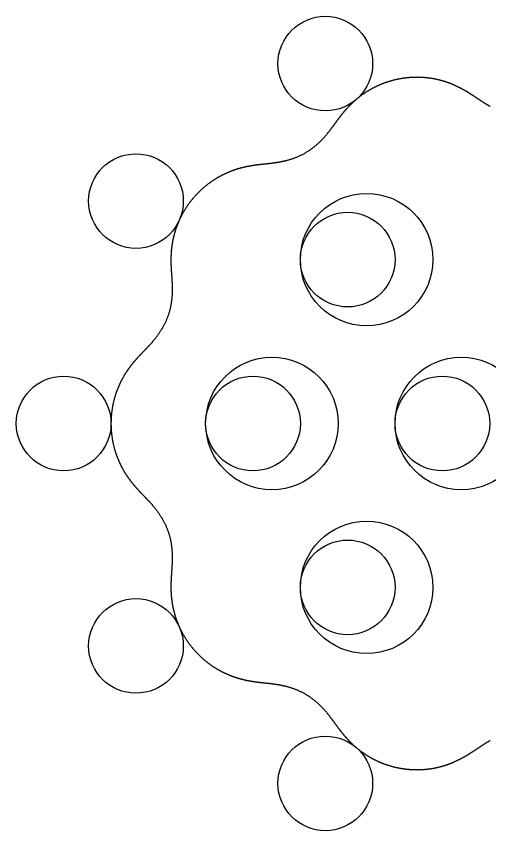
# Model space of a CAD drawing. Header units: millimetres. Extents: x -45 to 45, y -43 to 43.
# Drawn here: x -45 to 5, y -43 to 43 of the extents above; entities that cross this region are included whole.
import ezdxf

# ---------------------------------------------------------------- set-up
doc = ezdxf.new("R2010")
doc.units = ezdxf.units.MM
for name, color, linetype in [('Center', 8, 'Continuous'), ('Cycloid', 1, 'Continuous'), ('DriveCircle', 6, 'Continuous'), ('Eccentric', 5, 'Continuous'), ('Pins', 3, 'Continuous')]:
    doc.layers.add(name, color=color, linetype=linetype)

msp = doc.modelspace()

# ---------------------------------------------------------------- linework, layer by layer
at = {"layer": 'Center'}
for centre in [(-12.361, 38.042), (-32.361, 23.511), (-40, 0), (-32.361, -23.511), (-12.361, -38.042)]:
    msp.add_circle(centre, 5, dxfattribs=at)
at = {"layer": 'Cycloid'}
msp.add_lwpolyline([(5.046, 33.499), (5, 33.526), (4.954, 33.552), (4.909, 33.579), (4.865, 33.605), (4.821, 33.631), (4.777, 33.657), (4.735, 33.683), (4.692, 33.709), (4.651, 33.734), (4.61, 33.76), (4.569, 33.785), (4.529, 33.81), (4.489, 33.835), (4.45, 33.86), (4.411, 33.885), (4.373, 33.909), (4.335, 33.934), (4.298, 33.958), (4.261, 33.982), (4.224, 34.006), (4.187, 34.03), (4.151, 34.054), (4.116, 34.077), (4.08, 34.101), (4.045, 34.124), (4.01, 34.147), (3.976, 34.17), (3.942, 34.193), (3.908, 34.216), (3.874, 34.239), (3.84, 34.261), (3.807, 34.283), (3.774, 34.306), (3.741, 34.328), (3.708, 34.35), (3.676, 34.372), (3.643, 34.393), (3.611, 34.415), (3.579, 34.437), (3.547, 34.458), (3.515, 34.479), (3.483, 34.501), (3.452, 34.522), (3.42, 34.543), (3.389, 34.564), (3.357, 34.584), (3.326, 34.605), (3.295, 34.626), (3.264, 34.646), (3.233, 34.667), (3.201, 34.687), (3.17, 34.708), (3.139, 34.728), (3.108, 34.748), (3.077, 34.768), (3.046, 34.788), (3.015, 34.808), (2.984, 34.828), (2.953, 34.847), (2.922, 34.867), (2.891, 34.887), (2.86, 34.906), (2.829, 34.926), (2.798, 34.945), (2.767, 34.965), (2.736, 34.984), (2.704, 35.003), (2.673, 35.022), (2.642, 35.041), (2.61, 35.06), (2.579, 35.079), (2.547, 35.098), (2.515, 35.117), (2.483, 35.136), (2.452, 35.154), (2.42, 35.173), (2.387, 35.192), (2.355, 35.21), (2.323, 35.229), (2.291, 35.247), (2.258, 35.265), (2.225, 35.284), (2.193, 35.302), (2.16, 35.32), (2.127, 35.338), (2.094, 35.356), (2.061, 35.374), (2.027, 35.392), (1.994, 35.41), (1.96, 35.427), (1.926, 35.445), (1.892, 35.463), (1.858, 35.48), (1.824, 35.498), (1.79, 35.515), (1.755, 35.532), (1.721, 35.549), (1.686, 35.567), (1.651, 35.584), (1.616, 35.601), (1.58, 35.617), (1.545, 35.634), (1.509, 35.651), (1.474, 35.668), (1.438, 35.684), (1.402, 35.701), (1.365, 35.717), (1.329, 35.733), (1.292, 35.749), (1.256, 35.766), (1.219, 35.782), (1.182, 35.797), (1.144, 35.813), (1.107, 35.829), (1.069, 35.844), (1.032, 35.86), (0.994, 35.875), (0.955, 35.891), (0.917, 35.906), (0.879, 35.921), (0.84, 35.936), (0.801, 35.951), (0.762, 35.965), (0.723, 35.98), (0.684, 35.994), (0.644, 36.009), (0.604, 36.023), (0.564, 36.037), (0.524, 36.051), (0.484, 36.065), (0.444, 36.078), (0.403, 36.092), (0.362, 36.105), (0.321, 36.118), (0.28, 36.132), (0.239, 36.144), (0.197, 36.157), (0.156, 36.17), (0.114, 36.183), (0.072, 36.195), (0.03, 36.207), (-0.012, 36.219), (-0.055, 36.231), (-0.098, 36.243), (-0.14, 36.254), (-0.183, 36.266), (-0.226, 36.277), (-0.27, 36.288), (-0.313, 36.299), (-0.357, 36.31), (-0.401, 36.32), (-0.445, 36.331), (-0.489, 36.341), (-0.533, 36.351), (-0.577, 36.361), (-0.622, 36.371), (-0.667, 36.38), (-0.711, 36.389), (-0.756, 36.398), (-0.802, 36.407), (-0.847, 36.416), (-0.892, 36.425), (-0.938, 36.433), (-0.984, 36.441), (-1.03, 36.449), (-1.076, 36.457), (-1.122, 36.464), (-1.168, 36.472), (-1.214, 36.479), (-1.261, 36.486), (-1.307, 36.492), (-1.354, 36.499), (-1.401, 36.505), (-1.448, 36.511), (-1.495, 36.517), (-1.542, 36.523), (-1.59, 36.528), (-1.637, 36.533), (-1.685, 36.538), (-1.733, 36.543), (-1.78, 36.548), (-1.828, 36.552), (-1.876, 36.556), (-1.924, 36.56), (-1.972, 36.564), (-2.021, 36.567), (-2.069, 36.57), (-2.118, 36.573), (-2.166, 36.576), (-2.215, 36.578), (-2.263, 36.58), (-2.312, 36.582), (-2.361, 36.584), (-2.41, 36.586), (-2.459, 36.587), (-2.508, 36.588), (-2.557, 36.589), (-2.606, 36.589), (-2.655, 36.59), (-2.705, 36.59), (-2.754, 36.589), (-2.804, 36.589), (-2.853, 36.588), (-2.902, 36.587), (-2.952, 36.586), (-3.002, 36.585), (-3.051, 36.583), (-3.101, 36.581), (-3.151, 36.579), (-3.2, 36.577), (-3.25, 36.574), (-3.3, 36.571), (-3.35, 36.568), (-3.399, 36.564), (-3.449, 36.561), (-3.499, 36.557), (-3.549, 36.553), (-3.599, 36.548), (-3.649, 36.544), (-3.698, 36.539), (-3.748, 36.533), (-3.798, 36.528), (-3.848, 36.522), (-3.898, 36.516), (-3.948, 36.51), (-3.997, 36.504), (-4.047, 36.497), (-4.097, 36.49), (-4.147, 36.483), (-4.196, 36.475), (-4.246, 36.468), (-4.296, 36.46), (-4.345, 36.452), (-4.395, 36.443), (-4.444, 36.434), (-4.494, 36.426), (-4.543, 36.416), (-4.593, 36.407), (-4.642, 36.397), (-4.691, 36.387), (-4.74, 36.377), (-4.789, 36.367), (-4.839, 36.356), (-4.888, 36.345), (-4.936, 36.334), (-4.985, 36.322), (-5.034, 36.311), (-5.083, 36.299), (-5.131, 36.287), (-5.18, 36.274), (-5.228, 36.262), (-5.277, 36.249), (-5.325, 36.236), (-5.373, 36.223), (-5.421, 36.209), (-5.469, 36.195), (-5.517, 36.181), (-5.565, 36.167), (-5.613, 36.153), (-5.66, 36.138), (-5.708, 36.123), (-5.755, 36.108), (-5.802, 36.093), (-5.849, 36.077), (-5.896, 36.061), (-5.943, 36.045), (-5.99, 36.029), (-6.037, 36.013), (-6.083, 35.996), (-6.129, 35.979), (-6.176, 35.962), (-6.222, 35.945), (-6.268, 35.927), (-6.313, 35.909), (-6.359, 35.892), (-6.404, 35.873), (-6.45, 35.855), (-6.495, 35.837), (-6.54, 35.818), (-6.585, 35.799), (-6.63, 35.78), (-6.674, 35.761), (-6.719, 35.741), (-6.763, 35.722), (-6.807, 35.702), (-6.851, 35.682), (-6.894, 35.661), (-6.938, 35.641), (-6.981, 35.62), (-7.025, 35.6), (-7.068, 35.579), (-7.111, 35.558), (-7.153, 35.537), (-7.196, 35.515), (-7.238, 35.494), (-7.28, 35.472), (-7.322, 35.45), (-7.364, 35.428), (-7.405, 35.406), (-7.447, 35.383), (-7.488, 35.361), (-7.529, 35.338), (-7.57, 35.315), (-7.61, 35.292), (-7.651, 35.269), (-7.691, 35.246), (-7.731, 35.222), (-7.771, 35.199), (-7.811, 35.175), (-7.85, 35.151), (-7.889, 35.128), (-7.928, 35.103), (-7.967, 35.079), (-8.006, 35.055), (-8.044, 35.031), (-8.082, 35.006), (-8.12, 34.981), (-8.158, 34.957), (-8.196, 34.932), (-8.233, 34.907), (-8.27, 34.882), (-8.307, 34.856), (-8.344, 34.831), (-8.38, 34.806), (-8.417, 34.78), (-8.453, 34.755), (-8.489, 34.729), (-8.524, 34.703), (-8.56, 34.677), (-8.595, 34.651), (-8.63, 34.625), (-8.665, 34.599), (-8.7, 34.573), (-8.734, 34.547), (-8.768, 34.52), (-8.802, 34.494), (-8.836, 34.467), (-8.87, 34.441), (-8.903, 34.414), (-8.936, 34.387), (-8.969, 34.36), (-9.002, 34.334), (-9.034, 34.307), (-9.067, 34.28), (-9.099, 34.253), (-9.131, 34.226), (-9.162, 34.199), (-9.194, 34.171), (-9.225, 34.144), (-9.256, 34.117), (-9.287, 34.089), (-9.318, 34.062), (-9.348, 34.035), (-9.378, 34.007), (-9.408, 33.98), (-9.438, 33.952), (-9.468, 33.925), (-9.497, 33.897), (-9.527, 33.869), (-9.556, 33.842), (-9.585, 33.814), (-9.613, 33.786), (-9.642, 33.758), (-9.67, 33.731), (-9.698, 33.703), (-9.726, 33.675), (-9.754, 33.647), (-9.782, 33.619), (-9.809, 33.591), (-9.836, 33.563), (-9.863, 33.535), (-9.89, 33.507), (-9.917, 33.479), (-9.943, 33.451), (-9.97, 33.423), (-9.996, 33.395), (-10.022, 33.367), (-10.048, 33.339), (-10.074, 33.311), (-10.099, 33.283), (-10.125, 33.254), (-10.15, 33.226), (-10.175, 33.198), (-10.2, 33.17), (-10.225, 33.142), (-10.25, 33.113), (-10.274, 33.085), (-10.299, 33.057), (-10.323, 33.028), (-10.347, 33), (-10.371, 32.972), (-10.395, 32.943), (-10.419, 32.915), (-10.443, 32.886), (-10.466, 32.858), (-10.49, 32.829), (-10.513, 32.801), (-10.536, 32.772), (-10.56, 32.744), (-10.583, 32.715), (-10.606, 32.686), (-10.629, 32.658), (-10.651, 32.629), (-10.674, 32.6), (-10.697, 32.571), (-10.719, 32.542), (-10.742, 32.513), (-10.765, 32.484), (-10.787, 32.455), (-10.809, 32.426), (-10.832, 32.397), (-10.854, 32.368), (-10.877, 32.339), (-10.899, 32.309), (-10.921, 32.28), (-10.943, 32.25), (-10.966, 32.221), (-10.988, 32.191), (-11.01, 32.161), (-11.032, 32.131), (-11.055, 32.101), (-11.077, 32.071), (-11.099, 32.041), (-11.121, 32.011), (-11.144, 31.981), (-11.166, 31.95), (-11.189, 31.919), (-11.211, 31.889), (-11.234, 31.858), (-11.257, 31.827), (-11.279, 31.796), (-11.302, 31.764), (-11.325, 31.733), (-11.348, 31.701), (-11.372, 31.669), (-11.395, 31.637), (-11.418, 31.605), (-11.442, 31.573), (-11.466, 31.54), (-11.49, 31.507), (-11.514, 31.474), (-11.538, 31.441), (-11.563, 31.408), (-11.588, 31.374), (-11.613, 31.34), (-11.638, 31.306), (-11.663, 31.272), (-11.689, 31.237), (-11.715, 31.203), (-11.741, 31.168), (-11.768, 31.132), (-11.794, 31.097), (-11.822, 31.061), (-11.849, 31.025), (-11.877, 30.988), (-11.905, 30.951), (-11.934, 30.914), (-11.963, 30.877), (-11.992, 30.84), (-12.022, 30.802), (-12.052, 30.763), (-12.083, 30.725), (-12.114, 30.686), (-12.146, 30.647), (-12.178, 30.607), (-12.211, 30.567), (-12.244, 30.527), (-12.278, 30.487), (-12.312, 30.446), (-12.347, 30.405), (-12.383, 30.364), (-12.419, 30.322), (-12.456, 30.28), (-12.493, 30.238), (-12.531, 30.195), (-12.57, 30.153), (-12.61, 30.11), (-12.65, 30.066), (-12.691, 30.023), (-12.732, 29.979), (-12.775, 29.935), (-12.818, 29.891), (-12.862, 29.846), (-12.907, 29.802), (-12.952, 29.757), (-12.999, 29.712), (-13.046, 29.667), (-13.094, 29.622), (-13.143, 29.577), (-13.193, 29.532), (-13.243, 29.487), (-13.294, 29.442), (-13.347, 29.397), (-13.399, 29.352), (-13.453, 29.307), (-13.508, 29.262), (-13.563, 29.218), (-13.619, 29.174), (-13.676, 29.129), (-13.734, 29.086), (-13.793, 29.042), (-13.852, 28.999), (-13.912, 28.956), (-13.972, 28.913), (-14.034, 28.871), (-14.096, 28.83), (-14.158, 28.789), (-14.221, 28.748), (-14.285, 28.708), (-14.349, 28.669), (-14.413, 28.63), (-14.478, 28.591), (-14.544, 28.554), (-14.609, 28.517), (-14.675, 28.481), (-14.742, 28.445), (-14.808, 28.41), (-14.875, 28.376), (-14.942, 28.343), (-15.009, 28.31), (-15.076, 28.279), (-15.143, 28.248), (-15.21, 28.218), (-15.277, 28.188), (-15.344, 28.16), (-15.411, 28.132), (-15.477, 28.105), (-15.544, 28.079), (-15.61, 28.053), (-15.676, 28.028), (-15.742, 28.004), (-15.807, 27.981), (-15.872, 27.959), (-15.937, 27.937), (-16.001, 27.916), (-16.065, 27.896), (-16.128, 27.877), (-16.191, 27.858), (-16.253, 27.84), (-16.315, 27.822), (-16.376, 27.805), (-16.437, 27.789), (-16.497, 27.773), (-16.557, 27.758), (-16.616, 27.743), (-16.675, 27.729), (-16.733, 27.716), (-16.79, 27.703), (-16.847, 27.69), (-16.903, 27.678), (-16.959, 27.667), (-17.014, 27.655), (-17.068, 27.645), (-17.122, 27.634), (-17.176, 27.624), (-17.229, 27.615), (-17.281, 27.605), (-17.333, 27.596), (-17.384, 27.588), (-17.434, 27.579), (-17.485, 27.571), (-17.534, 27.564), (-17.583, 27.556), (-17.632, 27.549), (-17.68, 27.542), (-17.727, 27.535), (-17.775, 27.529), (-17.821, 27.522), (-17.867, 27.516), (-17.913, 27.51), (-17.959, 27.504), (-18.004, 27.498), (-18.048, 27.493), (-18.092, 27.487), (-18.136, 27.482), (-18.179, 27.477), (-18.222, 27.472), (-18.265, 27.467), (-18.307, 27.462), (-18.349, 27.457), (-18.391, 27.453), (-18.432, 27.448), (-18.473, 27.444), (-18.514, 27.439), (-18.555, 27.435), (-18.595, 27.43), (-18.635, 27.426), (-18.675, 27.422), (-18.714, 27.418), (-18.754, 27.413), (-18.793, 27.409), (-18.832, 27.405), (-18.87, 27.401), (-18.909, 27.397), (-18.947, 27.393), (-18.985, 27.388), (-19.023, 27.384), (-19.061, 27.38), (-19.099, 27.376), (-19.137, 27.372), (-19.174, 27.368), (-19.211, 27.363), (-19.249, 27.359), (-19.286, 27.355), (-19.323, 27.351), (-19.36, 27.346), (-19.397, 27.342), (-19.433, 27.337), (-19.47, 27.333), (-19.507, 27.328), (-19.543, 27.324), (-19.58, 27.319), (-19.616, 27.314), (-19.653, 27.31), (-19.689, 27.305), (-19.726, 27.3), (-19.762, 27.295), (-19.799, 27.29), (-19.835, 27.285), (-19.871, 27.28), (-19.908, 27.274), (-19.944, 27.269), (-19.98, 27.264), (-20.016, 27.258), (-20.053, 27.252), (-20.089, 27.247), (-20.126, 27.241), (-20.162, 27.235), (-20.198, 27.229), (-20.235, 27.223), (-20.271, 27.217), (-20.308, 27.21), (-20.344, 27.204), (-20.381, 27.197), (-20.417, 27.191), (-20.454, 27.184), (-20.491, 27.177), (-20.528, 27.17), (-20.564, 27.163), (-20.601, 27.155), (-20.638, 27.148), (-20.675, 27.14), (-20.712, 27.133), (-20.749, 27.125), (-20.786, 27.117), (-20.824, 27.109), (-20.861, 27.1), (-20.898, 27.092), (-20.935, 27.083), (-20.973, 27.075), (-21.01, 27.066), (-21.048, 27.057), (-21.086, 27.048), (-21.123, 27.038), (-21.161, 27.029), (-21.199, 27.019), (-21.237, 27.009), (-21.275, 26.999), (-21.313, 26.989), (-21.351, 26.979), (-21.389, 26.968), (-21.428, 26.958), (-21.466, 26.947), (-21.504, 26.936), (-21.543, 26.925), (-21.581, 26.913), (-21.62, 26.902), (-21.659, 26.89), (-21.697, 26.878), (-21.736, 26.866), (-21.775, 26.853), (-21.814, 26.841), (-21.853, 26.828), (-21.892, 26.815), (-21.931, 26.802), (-21.97, 26.789), (-22.009, 26.775), (-22.049, 26.761), (-22.088, 26.747), (-22.128, 26.733), (-22.167, 26.719), (-22.207, 26.704), (-22.246, 26.69), (-22.286, 26.675), (-22.325, 26.659), (-22.365, 26.644), (-22.405, 26.628), (-22.445, 26.613), (-22.485, 26.597), (-22.525, 26.58), (-22.565, 26.564), (-22.605, 26.547), (-22.645, 26.53), (-22.685, 26.513), (-22.725, 26.495), (-22.765, 26.478), (-22.805, 26.46), (-22.845, 26.442), (-22.885, 26.424), (-22.926, 26.405), (-22.966, 26.386), (-23.006, 26.367), (-23.046, 26.348), (-23.087, 26.329), (-23.127, 26.309), (-23.167, 26.289), (-23.208, 26.269), (-23.248, 26.248), (-23.288, 26.228), (-23.329, 26.207), (-23.369, 26.186), (-23.409, 26.164), (-23.45, 26.143), (-23.49, 26.121), (-23.53, 26.099), (-23.571, 26.076), (-23.611, 26.054), (-23.651, 26.031), (-23.692, 26.008), (-23.732, 25.985), (-23.772, 25.961), (-23.812, 25.937), (-23.852, 25.913), (-23.893, 25.889), (-23.933, 25.865), (-23.973, 25.84), (-24.013, 25.815), (-24.053, 25.79), (-24.093, 25.764), (-24.133, 25.739), (-24.172, 25.713), (-24.212, 25.686), (-24.252, 25.66), (-24.292, 25.633), (-24.331, 25.606), (-24.371, 25.579), (-24.41, 25.552), (-24.45, 25.524), (-24.489, 25.496), (-24.528, 25.468), (-24.567, 25.44), (-24.607, 25.412), (-24.646, 25.383), (-24.684, 25.354), (-24.723, 25.324), (-24.762, 25.295), (-24.801, 25.265), (-24.839, 25.235), (-24.878, 25.205), (-24.916, 25.175), (-24.955, 25.144), (-24.993, 25.113), (-25.031, 25.082), (-25.069, 25.051), (-25.107, 25.019), (-25.144, 24.987), (-25.182, 24.955), (-25.219, 24.923), (-25.257, 24.891), (-25.294, 24.858), (-25.331, 24.825), (-25.368, 24.792), (-25.405, 24.759), (-25.442, 24.725), (-25.478, 24.692), (-25.515, 24.658), (-25.551, 24.624), (-25.587, 24.589), (-25.623, 24.555), (-25.659, 24.52), (-25.695, 24.485), (-25.731, 24.45), (-25.766, 24.415), (-25.801, 24.379), (-25.836, 24.343), (-25.871, 24.307), (-25.906, 24.271), (-25.941, 24.235), (-25.975, 24.199), (-26.009, 24.162), (-26.043, 24.125), (-26.077, 24.088), (-26.111, 24.051), (-26.144, 24.013), (-26.178, 23.976), (-26.211, 23.938), (-26.244, 23.9), (-26.277, 23.862), (-26.309, 23.824), (-26.342, 23.785), (-26.374, 23.747), (-26.406, 23.708), (-26.438, 23.669), (-26.47, 23.63), (-26.501, 23.591), (-26.532, 23.551), (-26.563, 23.512), (-26.594, 23.472), (-26.625, 23.432), (-26.655, 23.392), (-26.685, 23.352), (-26.715, 23.312), (-26.745, 23.272), (-26.775, 23.231), (-26.804, 23.191), (-26.833, 23.15), (-26.862, 23.109), (-26.891, 23.068), (-26.919, 23.027), (-26.947, 22.986), (-26.975, 22.944), (-27.003, 22.903), (-27.031, 22.861), (-27.058, 22.82), (-27.085, 22.778), (-27.112, 22.736), (-27.139, 22.694), (-27.165, 22.652), (-27.191, 22.61), (-27.217, 22.568), (-27.243, 22.525), (-27.268, 22.483), (-27.294, 22.44), (-27.319, 22.398), (-27.343, 22.355), (-27.368, 22.312), (-27.392, 22.269), (-27.416, 22.227), (-27.44, 22.184), (-27.464, 22.141), (-27.487, 22.098), (-27.51, 22.054), (-27.533, 22.011), (-27.555, 21.968), (-27.578, 21.925), (-27.6, 21.881), (-27.622, 21.838), (-27.643, 21.794), (-27.665, 21.751), (-27.686, 21.707), (-27.707, 21.664), (-27.727, 21.62), (-27.748, 21.577), (-27.768, 21.533), (-27.788, 21.489), (-27.807, 21.446), (-27.827, 21.402), (-27.846, 21.358), (-27.865, 21.315), (-27.883, 21.271), (-27.902, 21.227), (-27.92, 21.183), (-27.938, 21.14), (-27.955, 21.096), (-27.973, 21.052), (-27.99, 21.008), (-28.007, 20.965), (-28.024, 20.921), (-28.04, 20.877), (-28.056, 20.834), (-28.072, 20.79), (-28.088, 20.746), (-28.104, 20.703), (-28.119, 20.659), (-28.134, 20.615), (-28.149, 20.572), (-28.163, 20.528), (-28.177, 20.485), (-28.192, 20.441), (-28.205, 20.398), (-28.219, 20.355), (-28.232, 20.311), (-28.245, 20.268), (-28.258, 20.225), (-28.271, 20.182), (-28.283, 20.138), (-28.296, 20.095), (-28.308, 20.052), (-28.319, 20.009), (-28.331, 19.967), (-28.342, 19.924), (-28.353, 19.881), (-28.364, 19.838), (-28.375, 19.795), (-28.385, 19.753), (-28.395, 19.71), (-28.405, 19.668), (-28.415, 19.626), (-28.425, 19.583), (-28.434, 19.541), (-28.443, 19.499), (-28.452, 19.457), (-28.461, 19.415), (-28.469, 19.373), (-28.478, 19.331), (-28.486, 19.289), (-28.494, 19.248), (-28.501, 19.206), (-28.509, 19.165), (-28.516, 19.123), (-28.523, 19.082), (-28.53, 19.041), (-28.537, 19), (-28.543, 18.959), (-28.55, 18.918), (-28.556, 18.877), (-28.562, 18.836), (-28.568, 18.796), (-28.573, 18.755), (-28.579, 18.715), (-28.584, 18.674), (-28.589, 18.634), (-28.594, 18.594), (-28.599, 18.554), (-28.603, 18.514), (-28.608, 18.474), (-28.612, 18.434), (-28.616, 18.395), (-28.62, 18.355), (-28.624, 18.316), (-28.627, 18.276), (-28.63, 18.237), (-28.634, 18.198), (-28.637, 18.159), (-28.64, 18.12), (-28.643, 18.081), (-28.645, 18.042), (-28.648, 18.004), (-28.65, 17.965), (-28.652, 17.927), (-28.655, 17.888), (-28.656, 17.85), (-28.658, 17.812), (-28.66, 17.774), (-28.662, 17.736), (-28.663, 17.698), (-28.664, 17.66), (-28.665, 17.622), (-28.666, 17.584), (-28.667, 17.547), (-28.668, 17.509), (-28.669, 17.472), (-28.669, 17.434), (-28.67, 17.397), (-28.67, 17.359), (-28.67, 17.322), (-28.671, 17.285), (-28.671, 17.248), (-28.671, 17.211), (-28.67, 17.174), (-28.67, 17.137), (-28.67, 17.1), (-28.669, 17.063), (-28.669, 17.026), (-28.668, 16.99), (-28.667, 16.953), (-28.666, 16.916), (-28.665, 16.879), (-28.664, 16.843), (-28.663, 16.806), (-28.662, 16.769), (-28.661, 16.733), (-28.659, 16.696), (-28.658, 16.659), (-28.657, 16.623), (-28.655, 16.586), (-28.653, 16.549), (-28.652, 16.512), (-28.65, 16.476), (-28.648, 16.439), (-28.646, 16.402), (-28.644, 16.365), (-28.642, 16.328), (-28.64, 16.291), (-28.638, 16.254), (-28.636, 16.216), (-28.634, 16.179), (-28.631, 16.142), (-28.629, 16.104), (-28.627, 16.067), (-28.624, 16.029), (-28.622, 15.991), (-28.619, 15.953), (-28.617, 15.915), (-28.614, 15.877), (-28.612, 15.838), (-28.609, 15.799), (-28.606, 15.761), (-28.604, 15.722), (-28.601, 15.682), (-28.598, 15.643), (-28.596, 15.603), (-28.593, 15.563), (-28.59, 15.523), (-28.588, 15.483), (-28.585, 15.442), (-28.582, 15.401), (-28.579, 15.36), (-28.577, 15.319), (-28.574, 15.277), (-28.572, 15.235), (-28.569, 15.192), (-28.566, 15.149), (-28.564, 15.106), (-28.561, 15.063), (-28.559, 15.019), (-28.557, 14.974), (-28.554, 14.93), (-28.552, 14.884), (-28.55, 14.839), (-28.548, 14.793), (-28.546, 14.746), (-28.544, 14.699), (-28.543, 14.652), (-28.541, 14.604), (-28.54, 14.555), (-28.538, 14.506), (-28.537, 14.457), (-28.536, 14.406), (-28.535, 14.356), (-28.535, 14.305), (-28.534, 14.253), (-28.534, 14.2), (-28.534, 14.147), (-28.534, 14.094), (-28.535, 14.039), (-28.536, 13.984), (-28.537, 13.929), (-28.538, 13.873), (-28.54, 13.816), (-28.542, 13.759), (-28.544, 13.701), (-28.547, 13.642), (-28.55, 13.582), (-28.554, 13.522), (-28.558, 13.462), (-28.563, 13.4), (-28.568, 13.338), (-28.573, 13.276), (-28.579, 13.212), (-28.585, 13.149), (-28.592, 13.084), (-28.6, 13.019), (-28.608, 12.953), (-28.617, 12.887), (-28.626, 12.82), (-28.636, 12.753), (-28.647, 12.685), (-28.659, 12.617), (-28.671, 12.548), (-28.683, 12.479), (-28.697, 12.409), (-28.711, 12.339), (-28.726, 12.269), (-28.742, 12.199), (-28.758, 12.128), (-28.775, 12.057), (-28.793, 11.985), (-28.812, 11.914), (-28.832, 11.842), (-28.852, 11.771), (-28.873, 11.699), (-28.895, 11.627), (-28.918, 11.556), (-28.941, 11.484), (-28.965, 11.413), (-28.99, 11.342), (-29.016, 11.271), (-29.042, 11.2), (-29.069, 11.13), (-29.097, 11.06), (-29.125, 10.99), (-29.154, 10.921), (-29.183, 10.852), (-29.214, 10.784), (-29.244, 10.716), (-29.276, 10.649), (-29.307, 10.583), (-29.34, 10.517), (-29.372, 10.452), (-29.405, 10.387), (-29.439, 10.323), (-29.473, 10.26), (-29.507, 10.198), (-29.542, 10.136), (-29.576, 10.075), (-29.611, 10.015), (-29.647, 9.956), (-29.682, 9.897), (-29.718, 9.84), (-29.754, 9.783), (-29.789, 9.727), (-29.825, 9.672), (-29.861, 9.617), (-29.898, 9.564), (-29.934, 9.511), (-29.97, 9.459), (-30.006, 9.408), (-30.042, 9.358), (-30.078, 9.308), (-30.114, 9.26), (-30.15, 9.212), (-30.185, 9.164), (-30.221, 9.118), (-30.256, 9.072), (-30.291, 9.027), (-30.327, 8.983), (-30.361, 8.939), (-30.396, 8.896), (-30.431, 8.854), (-30.465, 8.812), (-30.499, 8.771), (-30.533, 8.731), (-30.567, 8.691), (-30.601, 8.652), (-30.634, 8.613), (-30.667, 8.575), (-30.7, 8.538), (-30.733, 8.501), (-30.765, 8.464), (-30.797, 8.428), (-30.829, 8.393), (-30.861, 8.358), (-30.892, 8.323), (-30.924, 8.289), (-30.955, 8.255), (-30.986, 8.222), (-31.016, 8.189), (-31.047, 8.156), (-31.077, 8.124), (-31.107, 8.092), (-31.137, 8.06), (-31.166, 8.029), (-31.196, 7.998), (-31.225, 7.967), (-31.254, 7.936), (-31.283, 7.906), (-31.311, 7.876), (-31.34, 7.846), (-31.368, 7.817), (-31.396, 7.788), (-31.424, 7.759), (-31.452, 7.73), (-31.48, 7.701), (-31.507, 7.672), (-31.534, 7.644), (-31.562, 7.616), (-31.589, 7.588), (-31.615, 7.56), (-31.642, 7.532), (-31.669, 7.504), (-31.695, 7.476), (-31.722, 7.449), (-31.748, 7.421), (-31.774, 7.394), (-31.8, 7.366), (-31.826, 7.339), (-31.852, 7.312), (-31.878, 7.285), (-31.903, 7.258), (-31.929, 7.231), (-31.954, 7.204), (-31.98, 7.176), (-32.005, 7.149), (-32.03, 7.122), (-32.055, 7.095), (-32.081, 7.068), (-32.105, 7.041), (-32.13, 7.014), (-32.155, 6.987), (-32.18, 6.96), (-32.205, 6.933), (-32.229, 6.906), (-32.254, 6.878), (-32.278, 6.851), (-32.303, 6.824), (-32.327, 6.796), (-32.352, 6.769), (-32.376, 6.741), (-32.4, 6.714), (-32.424, 6.686), (-32.449, 6.658), (-32.473, 6.63), (-32.497, 6.602), (-32.521, 6.574), (-32.545, 6.546), (-32.569, 6.518), (-32.592, 6.489), (-32.616, 6.461), (-32.64, 6.432), (-32.664, 6.404), (-32.687, 6.375), (-32.711, 6.346), (-32.735, 6.317), (-32.758, 6.287), (-32.782, 6.258), (-32.805, 6.229), (-32.829, 6.199), (-32.852, 6.169), (-32.875, 6.139), (-32.899, 6.109), (-32.922, 6.079), (-32.945, 6.049), (-32.968, 6.018), (-32.991, 5.987), (-33.014, 5.957), (-33.037, 5.926), (-33.06, 5.895), (-33.083, 5.863), (-33.106, 5.832), (-33.129, 5.8), (-33.152, 5.768), (-33.174, 5.736), (-33.197, 5.704), (-33.22, 5.672), (-33.242, 5.639), (-33.265, 5.606), (-33.287, 5.574), (-33.309, 5.541), (-33.332, 5.507), (-33.354, 5.474), (-33.376, 5.44), (-33.398, 5.406), (-33.42, 5.373), (-33.442, 5.338), (-33.464, 5.304), (-33.486, 5.269), (-33.507, 5.235), (-33.529, 5.2), (-33.551, 5.165), (-33.572, 5.129), (-33.594, 5.094), (-33.615, 5.058), (-33.636, 5.022), (-33.657, 4.986), (-33.678, 4.95), (-33.699, 4.913), (-33.72, 4.877), (-33.741, 4.84), (-33.762, 4.803), (-33.782, 4.766), (-33.803, 4.728), (-33.823, 4.69), (-33.843, 4.653), (-33.863, 4.615), (-33.883, 4.576), (-33.903, 4.538), (-33.923, 4.499), (-33.943, 4.46), (-33.962, 4.421), (-33.982, 4.382), (-34.001, 4.343), (-34.021, 4.303), (-34.04, 4.263), (-34.059, 4.223), (-34.077, 4.183), (-34.096, 4.143), (-34.115, 4.102), (-34.133, 4.062), (-34.151, 4.021), (-34.169, 3.979), (-34.187, 3.938), (-34.205, 3.897), (-34.223, 3.855), (-34.241, 3.813), (-34.258, 3.771), (-34.275, 3.729), (-34.292, 3.686), (-34.309, 3.644), (-34.326, 3.601), (-34.343, 3.558), (-34.359, 3.515), (-34.375, 3.472), (-34.391, 3.428), (-34.407, 3.385), (-34.423, 3.341), (-34.439, 3.297), (-34.454, 3.253), (-34.469, 3.209), (-34.484, 3.164), (-34.499, 3.119), (-34.514, 3.075), (-34.528, 3.03), (-34.543, 2.985), (-34.557, 2.939), (-34.571, 2.894), (-34.585, 2.848), (-34.598, 2.803), (-34.611, 2.757), (-34.625, 2.711), (-34.638, 2.665), (-34.65, 2.618), (-34.663, 2.572), (-34.675, 2.525), (-34.687, 2.479), (-34.699, 2.432), (-34.711, 2.385), (-34.722, 2.338), (-34.734, 2.291), (-34.745, 2.243), (-34.756, 2.196), (-34.766, 2.148), (-34.777, 2.101), (-34.787, 2.053), (-34.797, 2.005), (-34.806, 1.957), (-34.816, 1.909), (-34.825, 1.86), (-34.834, 1.812), (-34.843, 1.764), (-34.852, 1.715), (-34.86, 1.666), (-34.868, 1.618), (-34.876, 1.569), (-34.884, 1.52), (-34.891, 1.471), (-34.898, 1.422), (-34.905, 1.373), (-34.912, 1.323), (-34.918, 1.274), (-34.925, 1.225), (-34.931, 1.175), (-34.936, 1.126), (-34.942, 1.076), (-34.947, 1.027), (-34.952, 0.977), (-34.957, 0.927), (-34.961, 0.877), (-34.966, 0.827), (-34.97, 0.777), (-34.973, 0.728), (-34.977, 0.678), (-34.98, 0.628), (-34.983, 0.577), (-34.986, 0.527), (-34.989, 0.477), (-34.991, 0.427), (-34.993, 0.377), (-34.995, 0.327), (-34.996, 0.276), (-34.997, 0.226), (-34.998, 0.176), (-34.999, 0.126), (-35, 0.075), (-35, 0.025), (-35, -0.025), (-35, -0.075), (-34.999, -0.126), (-34.998, -0.176), (-34.997, -0.226), (-34.996, -0.276), (-34.995, -0.327), (-34.993, -0.377), (-34.991, -0.427), (-34.989, -0.477), (-34.986, -0.527), (-34.983, -0.577), (-34.98, -0.628), (-34.977, -0.678), (-34.973, -0.728), (-34.97, -0.777), (-34.966, -0.827), (-34.961, -0.877), (-34.957, -0.927), (-34.952, -0.977), (-34.947, -1.027), (-34.942, -1.076), (-34.936, -1.126), (-34.931, -1.175), (-34.925, -1.225), (-34.918, -1.274), (-34.912, -1.323), (-34.905, -1.373), (-34.898, -1.422), (-34.891, -1.471), (-34.884, -1.52), (-34.876, -1.569), (-34.868, -1.618), (-34.86, -1.666), (-34.852, -1.715), (-34.843, -1.764), (-34.834, -1.812), (-34.825, -1.86), (-34.816, -1.909), (-34.806, -1.957), (-34.797, -2.005), (-34.787, -2.053), (-34.777, -2.101), (-34.766, -2.148), (-34.756, -2.196), (-34.745, -2.243), (-34.734, -2.291), (-34.722, -2.338), (-34.711, -2.385), (-34.699, -2.432), (-34.687, -2.479), (-34.675, -2.525), (-34.663, -2.572), (-34.65, -2.618), (-34.638, -2.665), (-34.625, -2.711), (-34.611, -2.757), (-34.598, -2.803), (-34.585, -2.848), (-34.571, -2.894), (-34.557, -2.939), (-34.543, -2.985), (-34.528, -3.03), (-34.514, -3.075), (-34.499, -3.119), (-34.484, -3.164), (-34.469, -3.209), (-34.454, -3.253), (-34.439, -3.297), (-34.423, -3.341), (-34.407, -3.385), (-34.391, -3.428), (-34.375, -3.472), (-34.359, -3.515), (-34.343, -3.558), (-34.326, -3.601), (-34.309, -3.644), (-34.292, -3.686), (-34.275, -3.729), (-34.258, -3.771), (-34.241, -3.813), (-34.223, -3.855), (-34.205, -3.897), (-34.187, -3.938), (-34.169, -3.979), (-34.151, -4.021), (-34.133, -4.062), (-34.115, -4.102), (-34.096, -4.143), (-34.077, -4.183), (-34.059, -4.223), (-34.04, -4.263), (-34.021, -4.303), (-34.001, -4.343), (-33.982, -4.382), (-33.962, -4.421), (-33.943, -4.46), (-33.923, -4.499), (-33.903, -4.538), (-33.883, -4.576), (-33.863, -4.615), (-33.843, -4.653), (-33.823, -4.69), (-33.803, -4.728), (-33.782, -4.766), (-33.762, -4.803), (-33.741, -4.84), (-33.72, -4.877), (-33.699, -4.913), (-33.678, -4.95), (-33.657, -4.986), (-33.636, -5.022), (-33.615, -5.058), (-33.594, -5.094), (-33.572, -5.129), (-33.551, -5.165), (-33.529, -5.2), (-33.507, -5.235), (-33.486, -5.269), (-33.464, -5.304), (-33.442, -5.338), (-33.42, -5.373), (-33.398, -5.406), (-33.376, -5.44), (-33.354, -5.474), (-33.332, -5.507), (-33.309, -5.541), (-33.287, -5.574), (-33.265, -5.606), (-33.242, -5.639), (-33.22, -5.672), (-33.197, -5.704), (-33.174, -5.736), (-33.152, -5.768), (-33.129, -5.8), (-33.106, -5.832), (-33.083, -5.863), (-33.06, -5.895), (-33.037, -5.926), (-33.014, -5.957), (-32.991, -5.987), (-32.968, -6.018), (-32.945, -6.049), (-32.922, -6.079), (-32.899, -6.109), (-32.875, -6.139), (-32.852, -6.169), (-32.829, -6.199), (-32.805, -6.229), (-32.782, -6.258), (-32.758, -6.287), (-32.735, -6.317), (-32.711, -6.346), (-32.687, -6.375), (-32.664, -6.404), (-32.64, -6.432), (-32.616, -6.461), (-32.592, -6.489), (-32.569, -6.518), (-32.545, -6.546), (-32.521, -6.574), (-32.497, -6.602), (-32.473, -6.63), (-32.449, -6.658), (-32.424, -6.686), (-32.4, -6.714), (-32.376, -6.741), (-32.352, -6.769), (-32.327, -6.796), (-32.303, -6.824), (-32.278, -6.851), (-32.254, -6.878), (-32.229, -6.906), (-32.205, -6.933), (-32.18, -6.96), (-32.155, -6.987), (-32.13, -7.014), (-32.105, -7.041), (-32.081, -7.068), (-32.055, -7.095), (-32.03, -7.122), (-32.005, -7.149), (-31.98, -7.176), (-31.954, -7.204), (-31.929, -7.231), (-31.903, -7.258), (-31.878, -7.285), (-31.852, -7.312), (-31.826, -7.339), (-31.8, -7.366), (-31.774, -7.394), (-31.748, -7.421), (-31.722, -7.449), (-31.695, -7.476), (-31.669, -7.504), (-31.642, -7.532), (-31.615, -7.56), (-31.589, -7.588), (-31.562, -7.616), (-31.534, -7.644), (-31.507, -7.672), (-31.48, -7.701), (-31.452, -7.73), (-31.424, -7.759), (-31.396, -7.788), (-31.368, -7.817), (-31.34, -7.846), (-31.311, -7.876), (-31.283, -7.906), (-31.254, -7.936), (-31.225, -7.967), (-31.196, -7.998), (-31.166, -8.029), (-31.137, -8.06), (-31.107, -8.092), (-31.077, -8.124), (-31.047, -8.156), (-31.016, -8.189), (-30.986, -8.222), (-30.955, -8.255), (-30.924, -8.289), (-30.892, -8.323), (-30.861, -8.358), (-30.829, -8.393), (-30.797, -8.428), (-30.765, -8.464), (-30.733, -8.501), (-30.7, -8.538), (-30.667, -8.575), (-30.634, -8.613), (-30.601, -8.652), (-30.567, -8.691), (-30.533, -8.731), (-30.499, -8.771), (-30.465, -8.812), (-30.431, -8.854), (-30.396, -8.896), (-30.361, -8.939), (-30.327, -8.983), (-30.291, -9.027), (-30.256, -9.072), (-30.221, -9.118), (-30.185, -9.164), (-30.15, -9.212), (-30.114, -9.26), (-30.078, -9.308), (-30.042, -9.358), (-30.006, -9.408), (-29.97, -9.459), (-29.934, -9.511), (-29.898, -9.564), (-29.861, -9.617), (-29.825, -9.672), (-29.789, -9.727), (-29.754, -9.783), (-29.718, -9.84), (-29.682, -9.897), (-29.647, -9.956), (-29.611, -10.015), (-29.576, -10.075), (-29.542, -10.136), (-29.507, -10.198), (-29.473, -10.26), (-29.439, -10.323), (-29.405, -10.387), (-29.372, -10.452), (-29.34, -10.517), (-29.307, -10.583), (-29.276, -10.649), (-29.244, -10.716), (-29.214, -10.784), (-29.183, -10.852), (-29.154, -10.921), (-29.125, -10.99), (-29.097, -11.06), (-29.069, -11.13), (-29.042, -11.2), (-29.016, -11.271), (-28.99, -11.342), (-28.965, -11.413), (-28.941, -11.484), (-28.918, -11.556), (-28.895, -11.627), (-28.873, -11.699), (-28.852, -11.771), (-28.832, -11.842), (-28.812, -11.914), (-28.793, -11.985), (-28.775, -12.057), (-28.758, -12.128), (-28.742, -12.199), (-28.726, -12.269), (-28.711, -12.339), (-28.697, -12.409), (-28.683, -12.479), (-28.671, -12.548), (-28.659, -12.617), (-28.647, -12.685), (-28.636, -12.753), (-28.626, -12.82), (-28.617, -12.887), (-28.608, -12.953), (-28.6, -13.019), (-28.592, -13.084), (-28.585, -13.149), (-28.579, -13.212), (-28.573, -13.276), (-28.568, -13.338), (-28.563, -13.4), (-28.558, -13.462), (-28.554, -13.522), (-28.55, -13.582), (-28.547, -13.642), (-28.544, -13.701), (-28.542, -13.759), (-28.54, -13.816), (-28.538, -13.873), (-28.537, -13.929), (-28.536, -13.984), (-28.535, -14.039), (-28.534, -14.094), (-28.534, -14.147), (-28.534, -14.2), (-28.534, -14.253), (-28.535, -14.305), (-28.535, -14.356), (-28.536, -14.406), (-28.537, -14.457), (-28.538, -14.506), (-28.54, -14.555), (-28.541, -14.604), (-28.543, -14.652), (-28.544, -14.699), (-28.546, -14.746), (-28.548, -14.793), (-28.55, -14.839), (-28.552, -14.884), (-28.554, -14.93), (-28.557, -14.974), (-28.559, -15.019), (-28.561, -15.063), (-28.564, -15.106), (-28.566, -15.149), (-28.569, -15.192), (-28.572, -15.235), (-28.574, -15.277), (-28.577, -15.319), (-28.579, -15.36), (-28.582, -15.401), (-28.585, -15.442), (-28.588, -15.483), (-28.59, -15.523), (-28.593, -15.563), (-28.596, -15.603), (-28.598, -15.643), (-28.601, -15.682), (-28.604, -15.722), (-28.606, -15.761), (-28.609, -15.799), (-28.612, -15.838), (-28.614, -15.877), (-28.617, -15.915), (-28.619, -15.953), (-28.622, -15.991), (-28.624, -16.029), (-28.627, -16.067), (-28.629, -16.104), (-28.631, -16.142), (-28.634, -16.179), (-28.636, -16.216), (-28.638, -16.254), (-28.64, -16.291), (-28.642, -16.328), (-28.644, -16.365), (-28.646, -16.402), (-28.648, -16.439), (-28.65, -16.476), (-28.652, -16.512), (-28.653, -16.549), (-28.655, -16.586), (-28.657, -16.623), (-28.658, -16.659), (-28.659, -16.696), (-28.661, -16.733), (-28.662, -16.769), (-28.663, -16.806), (-28.664, -16.843), (-28.665, -16.879), (-28.666, -16.916), (-28.667, -16.953), (-28.668, -16.99), (-28.669, -17.026), (-28.669, -17.063), (-28.67, -17.1), (-28.67, -17.137), (-28.67, -17.174), (-28.671, -17.211), (-28.671, -17.248), (-28.671, -17.285), (-28.67, -17.322), (-28.67, -17.359), (-28.67, -17.397), (-28.669, -17.434), (-28.669, -17.472), (-28.668, -17.509), (-28.667, -17.547), (-28.666, -17.584), (-28.665, -17.622), (-28.664, -17.66), (-28.663, -17.698), (-28.662, -17.736), (-28.66, -17.774), (-28.658, -17.812), (-28.656, -17.85), (-28.655, -17.888), (-28.652, -17.927), (-28.65, -17.965), (-28.648, -18.004), (-28.645, -18.042), (-28.643, -18.081), (-28.64, -18.12), (-28.637, -18.159), (-28.634, -18.198), (-28.63, -18.237), (-28.627, -18.276), (-28.624, -18.316), (-28.62, -18.355), (-28.616, -18.395), (-28.612, -18.434), (-28.608, -18.474), (-28.603, -18.514), (-28.599, -18.554), (-28.594, -18.594), (-28.589, -18.634), (-28.584, -18.674), (-28.579, -18.715), (-28.573, -18.755), (-28.568, -18.796), (-28.562, -18.836), (-28.556, -18.877), (-28.55, -18.918), (-28.543, -18.959), (-28.537, -19), (-28.53, -19.041), (-28.523, -19.082), (-28.516, -19.123), (-28.509, -19.165), (-28.501, -19.206), (-28.494, -19.248), (-28.486, -19.289), (-28.478, -19.331), (-28.469, -19.373), (-28.461, -19.415), (-28.452, -19.457), (-28.443, -19.499), (-28.434, -19.541), (-28.425, -19.583), (-28.415, -19.626), (-28.405, -19.668), (-28.395, -19.71), (-28.385, -19.753), (-28.375, -19.795), (-28.364, -19.838), (-28.353, -19.881), (-28.342, -19.924), (-28.331, -19.967), (-28.319, -20.009), (-28.308, -20.052), (-28.296, -20.095), (-28.283, -20.138), (-28.271, -20.182), (-28.258, -20.225), (-28.245, -20.268), (-28.232, -20.311), (-28.219, -20.355), (-28.205, -20.398), (-28.192, -20.441), (-28.177, -20.485), (-28.163, -20.528), (-28.149, -20.572), (-28.134, -20.615), (-28.119, -20.659), (-28.104, -20.703), (-28.088, -20.746), (-28.072, -20.79), (-28.056, -20.834), (-28.04, -20.877), (-28.024, -20.921), (-28.007, -20.965), (-27.99, -21.008), (-27.973, -21.052), (-27.955, -21.096), (-27.938, -21.14), (-27.92, -21.183), (-27.902, -21.227), (-27.883, -21.271), (-27.865, -21.315), (-27.846, -21.358), (-27.827, -21.402), (-27.807, -21.446), (-27.788, -21.489), (-27.768, -21.533), (-27.748, -21.577), (-27.727, -21.62), (-27.707, -21.664), (-27.686, -21.707), (-27.665, -21.751), (-27.643, -21.794), (-27.622, -21.838), (-27.6, -21.881), (-27.578, -21.925), (-27.555, -21.968), (-27.533, -22.011), (-27.51, -22.054), (-27.487, -22.098), (-27.464, -22.141), (-27.44, -22.184), (-27.416, -22.227), (-27.392, -22.269), (-27.368, -22.312), (-27.343, -22.355), (-27.319, -22.398), (-27.294, -22.44), (-27.268, -22.483), (-27.243, -22.525), (-27.217, -22.568), (-27.191, -22.61), (-27.165, -22.652), (-27.139, -22.694), (-27.112, -22.736), (-27.085, -22.778), (-27.058, -22.82), (-27.031, -22.861), (-27.003, -22.903), (-26.975, -22.944), (-26.947, -22.986), (-26.919, -23.027), (-26.891, -23.068), (-26.862, -23.109), (-26.833, -23.15), (-26.804, -23.191), (-26.775, -23.231), (-26.745, -23.272), (-26.715, -23.312), (-26.685, -23.352), (-26.655, -23.392), (-26.625, -23.432), (-26.594, -23.472), (-26.563, -23.512), (-26.532, -23.551), (-26.501, -23.591), (-26.47, -23.63), (-26.438, -23.669), (-26.406, -23.708), (-26.374, -23.747), (-26.342, -23.785), (-26.309, -23.824), (-26.277, -23.862), (-26.244, -23.9), (-26.211, -23.938), (-26.178, -23.976), (-26.144, -24.013), (-26.111, -24.051), (-26.077, -24.088), (-26.043, -24.125), (-26.009, -24.162), (-25.975, -24.199), (-25.941, -24.235), (-25.906, -24.271), (-25.871, -24.307), (-25.836, -24.343), (-25.801, -24.379), (-25.766, -24.415), (-25.731, -24.45), (-25.695, -24.485), (-25.659, -24.52), (-25.623, -24.555), (-25.587, -24.589), (-25.551, -24.624), (-25.515, -24.658), (-25.478, -24.692), (-25.442, -24.725), (-25.405, -24.759), (-25.368, -24.792), (-25.331, -24.825), (-25.294, -24.858), (-25.257, -24.891), (-25.219, -24.923), (-25.182, -24.955), (-25.144, -24.987), (-25.107, -25.019), (-25.069, -25.051), (-25.031, -25.082), (-24.993, -25.113), (-24.955, -25.144), (-24.916, -25.175), (-24.878, -25.205), (-24.839, -25.235), (-24.801, -25.265), (-24.762, -25.295), (-24.723, -25.324), (-24.684, -25.354), (-24.646, -25.383), (-24.607, -25.412), (-24.567, -25.44), (-24.528, -25.468), (-24.489, -25.496), (-24.45, -25.524), (-24.41, -25.552), (-24.371, -25.579), (-24.331, -25.606), (-24.292, -25.633), (-24.252, -25.66), (-24.212, -25.686), (-24.172, -25.713), (-24.133, -25.739), (-24.093, -25.764), (-24.053, -25.79), (-24.013, -25.815), (-23.973, -25.84), (-23.933, -25.865), (-23.893, -25.889), (-23.852, -25.913), (-23.812, -25.937), (-23.772, -25.961), (-23.732, -25.985), (-23.692, -26.008), (-23.651, -26.031), (-23.611, -26.054), (-23.571, -26.076), (-23.53, -26.099), (-23.49, -26.121), (-23.45, -26.143), (-23.409, -26.164), (-23.369, -26.186), (-23.329, -26.207), (-23.288, -26.228), (-23.248, -26.248), (-23.208, -26.269), (-23.167, -26.289), (-23.127, -26.309), (-23.087, -26.329), (-23.046, -26.348), (-23.006, -26.367), (-22.966, -26.386), (-22.926, -26.405), (-22.885, -26.424), (-22.845, -26.442), (-22.805, -26.46), (-22.765, -26.478), (-22.725, -26.495), (-22.685, -26.513), (-22.645, -26.53), (-22.605, -26.547), (-22.565, -26.564), (-22.525, -26.58), (-22.485, -26.597), (-22.445, -26.613), (-22.405, -26.628), (-22.365, -26.644), (-22.325, -26.659), (-22.286, -26.675), (-22.246, -26.69), (-22.207, -26.704), (-22.167, -26.719), (-22.128, -26.733), (-22.088, -26.747), (-22.049, -26.761), (-22.009, -26.775), (-21.97, -26.789), (-21.931, -26.802), (-21.892, -26.815), (-21.853, -26.828), (-21.814, -26.841), (-21.775, -26.853), (-21.736, -26.866), (-21.697, -26.878), (-21.659, -26.89), (-21.62, -26.902), (-21.581, -26.913), (-21.543, -26.925), (-21.504, -26.936), (-21.466, -26.947), (-21.428, -26.958), (-21.389, -26.968), (-21.351, -26.979), (-21.313, -26.989), (-21.275, -26.999), (-21.237, -27.009), (-21.199, -27.019), (-21.161, -27.029), (-21.123, -27.038), (-21.086, -27.048), (-21.048, -27.057), (-21.01, -27.066), (-20.973, -27.075), (-20.935, -27.083), (-20.898, -27.092), (-20.861, -27.1), (-20.824, -27.109), (-20.786, -27.117), (-20.749, -27.125), (-20.712, -27.133), (-20.675, -27.14), (-20.638, -27.148), (-20.601, -27.155), (-20.564, -27.163), (-20.528, -27.17), (-20.491, -27.177), (-20.454, -27.184), (-20.417, -27.191), (-20.381, -27.197), (-20.344, -27.204), (-20.308, -27.21), (-20.271, -27.217), (-20.235, -27.223), (-20.198, -27.229), (-20.162, -27.235), (-20.126, -27.241), (-20.089, -27.247), (-20.053, -27.252), (-20.016, -27.258), (-19.98, -27.264), (-19.944, -27.269), (-19.908, -27.274), (-19.871, -27.28), (-19.835, -27.285), (-19.799, -27.29), (-19.762, -27.295), (-19.726, -27.3), (-19.689, -27.305), (-19.653, -27.31), (-19.616, -27.314), (-19.58, -27.319), (-19.543, -27.324), (-19.507, -27.328), (-19.47, -27.333), (-19.433, -27.337), (-19.397, -27.342), (-19.36, -27.346), (-19.323, -27.351), (-19.286, -27.355), (-19.249, -27.359), (-19.211, -27.363), (-19.174, -27.368), (-19.137, -27.372), (-19.099, -27.376), (-19.061, -27.38), (-19.023, -27.384), (-18.985, -27.388), (-18.947, -27.393), (-18.909, -27.397), (-18.87, -27.401), (-18.832, -27.405), (-18.793, -27.409), (-18.754, -27.413), (-18.714, -27.418), (-18.675, -27.422), (-18.635, -27.426), (-18.595, -27.43), (-18.555, -27.435), (-18.514, -27.439), (-18.473, -27.444), (-18.432, -27.448), (-18.391, -27.453), (-18.349, -27.457), (-18.307, -27.462), (-18.265, -27.467), (-18.222, -27.472), (-18.179, -27.477), (-18.136, -27.482), (-18.092, -27.487), (-18.048, -27.493), (-18.004, -27.498), (-17.959, -27.504), (-17.913, -27.51), (-17.867, -27.516), (-17.821, -27.522), (-17.775, -27.529), (-17.727, -27.535), (-17.68, -27.542), (-17.632, -27.549), (-17.583, -27.556), (-17.534, -27.564), (-17.485, -27.571), (-17.434, -27.579), (-17.384, -27.588), (-17.333, -27.596), (-17.281, -27.605), (-17.229, -27.615), (-17.176, -27.624), (-17.122, -27.634), (-17.068, -27.645), (-17.014, -27.655), (-16.959, -27.667), (-16.903, -27.678), (-16.847, -27.69), (-16.79, -27.703), (-16.733, -27.716), (-16.675, -27.729), (-16.616, -27.743), (-16.557, -27.758), (-16.497, -27.773), (-16.437, -27.789), (-16.376, -27.805), (-16.315, -27.822), (-16.253, -27.84), (-16.191, -27.858), (-16.128, -27.877), (-16.065, -27.896), (-16.001, -27.916), (-15.937, -27.937), (-15.872, -27.959), (-15.807, -27.981), (-15.742, -28.004), (-15.676, -28.028), (-15.61, -28.053), (-15.544, -28.079), (-15.477, -28.105), (-15.411, -28.132), (-15.344, -28.16), (-15.277, -28.188), (-15.21, -28.218), (-15.143, -28.248), (-15.076, -28.279), (-15.009, -28.31), (-14.942, -28.343), (-14.875, -28.376), (-14.808, -28.41), (-14.742, -28.445), (-14.675, -28.481), (-14.609, -28.517), (-14.544, -28.554), (-14.478, -28.591), (-14.413, -28.63), (-14.349, -28.669), (-14.285, -28.708), (-14.221, -28.748), (-14.158, -28.789), (-14.096, -28.83), (-14.034, -28.871), (-13.972, -28.913), (-13.912, -28.956), (-13.852, -28.999), (-13.793, -29.042), (-13.734, -29.086), (-13.676, -29.129), (-13.619, -29.174), (-13.563, -29.218), (-13.508, -29.262), (-13.453, -29.307), (-13.399, -29.352), (-13.347, -29.397), (-13.294, -29.442), (-13.243, -29.487), (-13.193, -29.532), (-13.143, -29.577), (-13.094, -29.622), (-13.046, -29.667), (-12.999, -29.712), (-12.952, -29.757), (-12.907, -29.802), (-12.862, -29.846), (-12.818, -29.891), (-12.775, -29.935), (-12.732, -29.979), (-12.691, -30.023), (-12.65, -30.066), (-12.61, -30.11), (-12.57, -30.153), (-12.531, -30.195), (-12.493, -30.238), (-12.456, -30.28), (-12.419, -30.322), (-12.383, -30.364), (-12.347, -30.405), (-12.312, -30.446), (-12.278, -30.487), (-12.244, -30.527), (-12.211, -30.567), (-12.178, -30.607), (-12.146, -30.647), (-12.114, -30.686), (-12.083, -30.725), (-12.052, -30.763), (-12.022, -30.802), (-11.992, -30.84), (-11.963, -30.877), (-11.934, -30.914), (-11.905, -30.951), (-11.877, -30.988), (-11.849, -31.025), (-11.822, -31.061), (-11.794, -31.097), (-11.768, -31.132), (-11.741, -31.168), (-11.715, -31.203), (-11.689, -31.237), (-11.663, -31.272), (-11.638, -31.306), (-11.613, -31.34), (-11.588, -31.374), (-11.563, -31.408), (-11.538, -31.441), (-11.514, -31.474), (-11.49, -31.507), (-11.466, -31.54), (-11.442, -31.573), (-11.418, -31.605), (-11.395, -31.637), (-11.372, -31.669), (-11.348, -31.701), (-11.325, -31.733), (-11.302, -31.764), (-11.279, -31.796), (-11.257, -31.827), (-11.234, -31.858), (-11.211, -31.889), (-11.189, -31.919), (-11.166, -31.95), (-11.144, -31.981), (-11.121, -32.011), (-11.099, -32.041), (-11.077, -32.071), (-11.055, -32.101), (-11.032, -32.131), (-11.01, -32.161), (-10.988, -32.191), (-10.966, -32.221), (-10.943, -32.25), (-10.921, -32.28), (-10.899, -32.309), (-10.877, -32.339), (-10.854, -32.368), (-10.832, -32.397), (-10.809, -32.426), (-10.787, -32.455), (-10.765, -32.484), (-10.742, -32.513), (-10.719, -32.542), (-10.697, -32.571), (-10.674, -32.6), (-10.651, -32.629), (-10.629, -32.658), (-10.606, -32.686), (-10.583, -32.715), (-10.56, -32.744), (-10.536, -32.772), (-10.513, -32.801), (-10.49, -32.829), (-10.466, -32.858), (-10.443, -32.886), (-10.419, -32.915), (-10.395, -32.943), (-10.371, -32.972), (-10.347, -33), (-10.323, -33.028), (-10.299, -33.057), (-10.274, -33.085), (-10.25, -33.113), (-10.225, -33.142), (-10.2, -33.17), (-10.175, -33.198), (-10.15, -33.226), (-10.125, -33.254), (-10.099, -33.283), (-10.074, -33.311), (-10.048, -33.339), (-10.022, -33.367), (-9.996, -33.395), (-9.97, -33.423), (-9.943, -33.451), (-9.917, -33.479), (-9.89, -33.507), (-9.863, -33.535), (-9.836, -33.563), (-9.809, -33.591), (-9.782, -33.619), (-9.754, -33.647), (-9.726, -33.675), (-9.698, -33.703), (-9.67, -33.731), (-9.642, -33.758), (-9.613, -33.786), (-9.585, -33.814), (-9.556, -33.842), (-9.527, -33.869), (-9.497, -33.897), (-9.468, -33.925), (-9.438, -33.952), (-9.408, -33.98), (-9.378, -34.007), (-9.348, -34.035), (-9.318, -34.062), (-9.287, -34.089), (-9.256, -34.117), (-9.225, -34.144), (-9.194, -34.171), (-9.162, -34.199), (-9.131, -34.226), (-9.099, -34.253), (-9.067, -34.28), (-9.034, -34.307), (-9.002, -34.334), (-8.969, -34.36), (-8.936, -34.387), (-8.903, -34.414), (-8.87, -34.441), (-8.836, -34.467), (-8.802, -34.494), (-8.768, -34.52), (-8.734, -34.547), (-8.7, -34.573), (-8.665, -34.599), (-8.63, -34.625), (-8.595, -34.651), (-8.56, -34.677), (-8.524, -34.703), (-8.489, -34.729), (-8.453, -34.755), (-8.417, -34.78), (-8.38, -34.806), (-8.344, -34.831), (-8.307, -34.856), (-8.27, -34.882), (-8.233, -34.907), (-8.196, -34.932), (-8.158, -34.957), (-8.12, -34.981), (-8.082, -35.006), (-8.044, -35.031), (-8.006, -35.055), (-7.967, -35.079), (-7.928, -35.103), (-7.889, -35.128), (-7.85, -35.151), (-7.811, -35.175), (-7.771, -35.199), (-7.731, -35.222), (-7.691, -35.246), (-7.651, -35.269), (-7.61, -35.292), (-7.57, -35.315), (-7.529, -35.338), (-7.488, -35.361), (-7.447, -35.383), (-7.405, -35.406), (-7.364, -35.428), (-7.322, -35.45), (-7.28, -35.472), (-7.238, -35.494), (-7.196, -35.515), (-7.153, -35.537), (-7.111, -35.558), (-7.068, -35.579), (-7.025, -35.6), (-6.981, -35.62), (-6.938, -35.641), (-6.894, -35.661), (-6.851, -35.682), (-6.807, -35.702), (-6.763, -35.722), (-6.719, -35.741), (-6.674, -35.761), (-6.63, -35.78), (-6.585, -35.799), (-6.54, -35.818), (-6.495, -35.837), (-6.45, -35.855), (-6.404, -35.873), (-6.359, -35.892), (-6.313, -35.909), (-6.268, -35.927), (-6.222, -35.945), (-6.176, -35.962), (-6.129, -35.979), (-6.083, -35.996), (-6.037, -36.013), (-5.99, -36.029), (-5.943, -36.045), (-5.896, -36.061), (-5.849, -36.077), (-5.802, -36.093), (-5.755, -36.108), (-5.708, -36.123), (-5.66, -36.138), (-5.613, -36.153), (-5.565, -36.167), (-5.517, -36.181), (-5.469, -36.195), (-5.421, -36.209), (-5.373, -36.223), (-5.325, -36.236), (-5.277, -36.249), (-5.228, -36.262), (-5.18, -36.274), (-5.131, -36.287), (-5.083, -36.299), (-5.034, -36.311), (-4.985, -36.322), (-4.936, -36.334), (-4.888, -36.345), (-4.839, -36.356), (-4.789, -36.367), (-4.74, -36.377), (-4.691, -36.387), (-4.642, -36.397), (-4.593, -36.407), (-4.543, -36.416), (-4.494, -36.426), (-4.444, -36.434), (-4.395, -36.443), (-4.345, -36.452), (-4.296, -36.46), (-4.246, -36.468), (-4.196, -36.475), (-4.147, -36.483), (-4.097, -36.49), (-4.047, -36.497), (-3.997, -36.504), (-3.948, -36.51), (-3.898, -36.516), (-3.848, -36.522), (-3.798, -36.528), (-3.748, -36.533), (-3.698, -36.539), (-3.649, -36.544), (-3.599, -36.548), (-3.549, -36.553), (-3.499, -36.557), (-3.449, -36.561), (-3.399, -36.564), (-3.35, -36.568), (-3.3, -36.571), (-3.25, -36.574), (-3.2, -36.577), (-3.151, -36.579), (-3.101, -36.581), (-3.051, -36.583), (-3.002, -36.585), (-2.952, -36.586), (-2.902, -36.587), (-2.853, -36.588), (-2.804, -36.589), (-2.754, -36.589), (-2.705, -36.59), (-2.655, -36.59), (-2.606, -36.589), (-2.557, -36.589), (-2.508, -36.588), (-2.459, -36.587), (-2.41, -36.586), (-2.361, -36.584), (-2.312, -36.582), (-2.263, -36.58), (-2.215, -36.578), (-2.166, -36.576), (-2.118, -36.573), (-2.069, -36.57), (-2.021, -36.567), (-1.972, -36.564), (-1.924, -36.56), (-1.876, -36.556), (-1.828, -36.552), (-1.78, -36.548), (-1.733, -36.543), (-1.685, -36.538), (-1.637, -36.533), (-1.59, -36.528), (-1.542, -36.523), (-1.495, -36.517), (-1.448, -36.511), (-1.401, -36.505), (-1.354, -36.499), (-1.307, -36.492), (-1.261, -36.486), (-1.214, -36.479), (-1.168, -36.472), (-1.122, -36.464), (-1.076, -36.457), (-1.03, -36.449), (-0.984, -36.441), (-0.938, -36.433), (-0.892, -36.425), (-0.847, -36.416), (-0.802, -36.407), (-0.756, -36.398), (-0.711, -36.389), (-0.667, -36.38), (-0.622, -36.371), (-0.577, -36.361), (-0.533, -36.351), (-0.489, -36.341), (-0.445, -36.331), (-0.401, -36.32), (-0.357, -36.31), (-0.313, -36.299), (-0.27, -36.288), (-0.226, -36.277), (-0.183, -36.266), (-0.14, -36.254), (-0.098, -36.243), (-0.055, -36.231), (-0.012, -36.219), (0.03, -36.207), (0.072, -36.195), (0.114, -36.183), (0.156, -36.17), (0.197, -36.157), (0.239, -36.144), (0.28, -36.132), (0.321, -36.118), (0.362, -36.105), (0.403, -36.092), (0.444, -36.078), (0.484, -36.065), (0.524, -36.051), (0.564, -36.037), (0.604, -36.023), (0.644, -36.009), (0.684, -35.994), (0.723, -35.98), (0.762, -35.965), (0.801, -35.951), (0.84, -35.936), (0.879, -35.921), (0.917, -35.906), (0.955, -35.891), (0.994, -35.875), (1.032, -35.86), (1.069, -35.844), (1.107, -35.829), (1.144, -35.813), (1.182, -35.797), (1.219, -35.782), (1.256, -35.766), (1.292, -35.749), (1.329, -35.733), (1.365, -35.717), (1.402, -35.701), (1.438, -35.684), (1.474, -35.668), (1.509, -35.651), (1.545, -35.634), (1.58, -35.617), (1.616, -35.601), (1.651, -35.584), (1.686, -35.567), (1.721, -35.549), (1.755, -35.532), (1.79, -35.515), (1.824, -35.498), (1.858, -35.48), (1.892, -35.463), (1.926, -35.445), (1.96, -35.427), (1.994, -35.41), (2.027, -35.392), (2.061, -35.374), (2.094, -35.356), (2.127, -35.338), (2.16, -35.32), (2.193, -35.302), (2.225, -35.284), (2.258, -35.265), (2.291, -35.247), (2.323, -35.229), (2.355, -35.21), (2.387, -35.192), (2.42, -35.173), (2.452, -35.154), (2.483, -35.136), (2.515, -35.117), (2.547, -35.098), (2.579, -35.079), (2.61, -35.06), (2.642, -35.041), (2.673, -35.022), (2.704, -35.003), (2.736, -34.984), (2.767, -34.965), (2.798, -34.945), (2.829, -34.926), (2.86, -34.906), (2.891, -34.887), (2.922, -34.867), (2.953, -34.847), (2.984, -34.828), (3.015, -34.808), (3.046, -34.788), (3.077, -34.768), (3.108, -34.748), (3.139, -34.728), (3.17, -34.708), (3.201, -34.687), (3.233, -34.667), (3.264, -34.646), (3.295, -34.626), (3.326, -34.605), (3.357, -34.584), (3.389, -34.564), (3.42, -34.543), (3.452, -34.522), (3.483, -34.501), (3.515, -34.479), (3.547, -34.458), (3.579, -34.437), (3.611, -34.415), (3.643, -34.393), (3.676, -34.372), (3.708, -34.35), (3.741, -34.328), (3.774, -34.306), (3.807, -34.283), (3.84, -34.261), (3.874, -34.239), (3.908, -34.216), (3.942, -34.193), (3.976, -34.17), (4.01, -34.147), (4.045, -34.124), (4.08, -34.101), (4.116, -34.077), (4.151, -34.054), (4.187, -34.03), (4.224, -34.006), (4.261, -33.982), (4.298, -33.958), (4.335, -33.934), (4.373, -33.909), (4.411, -33.885), (4.45, -33.86), (4.489, -33.835), (4.529, -33.81), (4.569, -33.785), (4.61, -33.76), (4.651, -33.734), (4.692, -33.709), (4.735, -33.683), (4.777, -33.657), (4.821, -33.631), (4.865, -33.605), (4.909, -33.579), (4.954, -33.552), (5, -33.526), (5.046, -33.499)], dxfattribs=at)
for centre in [(-8, 17.321), (-18, 0), (-8, -17.321)]:
    msp.add_circle(centre, 7, dxfattribs=at)
at = {"layer": 'DriveCircle'}
msp.add_circle((0, 0), 5, dxfattribs=at)
at = {"layer": 'Eccentric'}
msp.add_circle((2, 0), 7, dxfattribs=at)
at = {"layer": 'Pins'}
for centre in [(-10, 17.321), (-20, 0), (-10, -17.321)]:
    msp.add_circle(centre, 5, dxfattribs=at)

doc.saveas('drawing.dxf')
